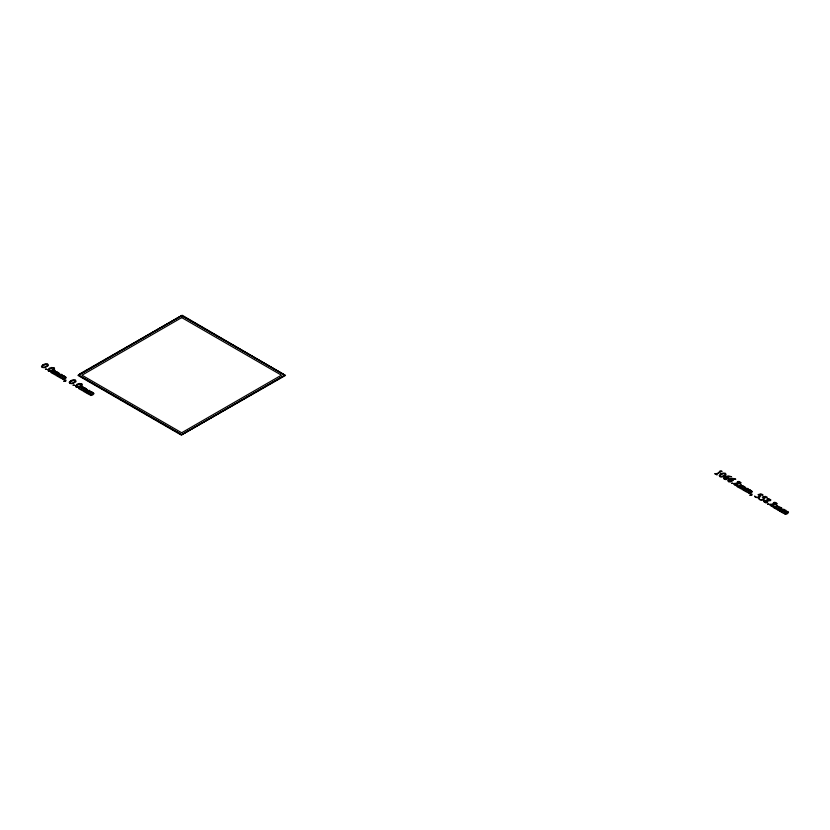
<?xml version="1.0" encoding="UTF-8"?>
<svg xmlns="http://www.w3.org/2000/svg" width="830" height="830" viewBox="0 0 830 830"><rect width="100%" height="100%" fill="white"/><g stroke="black" fill="none" stroke-linecap="round" stroke-linejoin="round"><path stroke-width="1.25" d="M182.144 315.857L181.314 315.857M80.282 376.156L180.027 433.737M183.43 316.604L283.175 374.185M181.314 434.484L182.144 434.484M779.557 511.062L781.424 512.141L783.738 510.128L785.149 510.377L784.537 511.488L781.808 512.369L783.686 513.448L785.969 511.425L787.369 511.654L787.629 512.193L784.807 513.801C783.862 514.725 787.359 514.683 788.5 512.421L788.158 511.602L786.124 511.249L785.948 510.326L783.987 509.952C784.661 508.085 781.341 510.315 780.2 511.187L777.554 509.911L780.615 508.821L780.854 507.898L779.453 507.67L777.274 509.62L775.293 508.603L778.011 507.721L778.633 506.611L777.222 506.362L774.898 508.375L773.041 507.296L773.674 507.421C774.826 506.549 778.156 504.308 777.471 506.186L781.632 507.836L781.974 508.655L779.453 510.263L779.515 510.917M180.027 316.604L80.23 374.216M283.175 376.156L183.378 433.768M42.434 366.175L42.372 367.348L43.855 367.441L47.445 365.48L47.601 364.287L45.505 364.401L42.434 366.175M48.721 369.807L48.659 370.979L50.142 371.072L53.732 369.111L53.888 367.918L51.792 368.032L48.721 369.807M70.145 382.184L70.083 383.346L71.577 383.45L75.157 381.478L75.312 380.296L73.227 380.399L70.145 382.184M76.433 385.815L76.37 386.977L77.864 387.081L81.444 385.11L81.599 383.927L79.514 384.031L76.433 385.815M720.16 475.393L720.098 476.565L721.581 476.659L725.171 474.687L725.327 473.505L723.231 473.608L720.16 475.393M754.75 496.226L755.269 497.149L757.51 497.741L759.668 497.243L760.488 496.07L759.377 494.597L760.436 494.379C762.251 496.216 765.021 495.012 761.037 493.964L758.06 494.618L759.087 495.572L758.693 497.108L756.078 497.253L754.75 496.226M758.942 498.654L759.46 499.567L761.701 500.158L763.859 499.66L764.679 498.498L763.569 497.014L764.627 496.797C766.484 498.643 769.192 497.398 765.229 496.392L762.251 497.046L763.278 497.99L762.884 499.525L760.27 499.681L758.942 498.654M721.851 471.253L716.871 474.158L717.047 474.968L714.734 473.639L715.636 473.868C720.845 473.256 718.51 469.49 721.841 471.284M57.602 372.224L59.77 373.759C58.629 376.021 55.133 376.063 56.077 375.139L58.899 373.531L58.64 373.002L57.239 372.774L54.956 374.787L53.078 373.708L55.807 372.826L56.419 371.716L55.008 371.477L52.695 373.479L50.827 372.411L51.47 372.525C52.612 371.653 55.952 369.423 55.257 371.29L57.602 372.224M64.118 375.99L66.296 377.526C65.155 379.787 61.659 379.829 62.592 378.905L65.425 377.297L65.165 376.768L63.765 376.53L61.482 378.553L59.604 377.474L62.333 376.592L62.945 375.482L61.534 375.233L59.21 377.245L57.353 376.166L57.986 376.291C59.138 375.419 62.468 373.178 61.783 375.056L64.118 375.99M85.314 388.222L87.482 389.768C86.341 392.019 82.844 392.061 83.789 391.138L86.621 389.54L86.362 389L84.951 388.772L82.678 390.795L80.8 389.706L83.519 388.824L84.141 387.714L82.72 387.475L80.406 389.478L78.549 388.409L79.182 388.533C80.334 387.662 83.664 385.421 82.969 387.288L85.314 388.222M91.84 391.988L94.008 393.524C92.867 395.786 89.37 395.827 90.314 394.904L93.136 393.306L92.877 392.766L91.476 392.538L89.194 394.561L87.316 393.472L90.045 392.59L90.657 391.48L89.246 391.241L86.932 393.244L85.065 392.175L85.708 392.3C86.849 391.418 90.19 389.187 89.495 391.055L91.84 391.988M743.711 486.276L745.88 487.812C744.79 490.094 741.252 490.053 742.186 489.192L745.008 487.594L744.759 487.054L743.348 486.826L741.066 488.839L739.188 487.76L741.916 486.878L742.528 485.768L741.117 485.529L738.804 487.532L736.936 486.463L737.58 486.577C739.022 485.778 741.802 483.413 741.366 485.343L743.711 486.276M750.227 490.042L752.405 491.578C751.264 493.84 747.768 493.881 748.702 492.958L751.534 491.35L751.275 490.821L749.874 490.592L747.695 492.543L745.714 491.526L748.442 490.644L749.054 489.534L747.643 489.295L745.319 491.298L743.462 490.229L744.095 490.343C745.247 489.472 748.577 487.241 747.892 489.109L750.227 490.042M65.383 380.866L63.651 381.188L65.881 380.991L65.975 380.171L64.989 380.15L65.383 380.866M751.492 494.919L749.76 495.24L751.99 495.043L752.084 494.224L751.109 494.203L751.492 494.919M734.311 483.496L733.813 484.336L736.179 485.664L737.611 485.343L738.119 483.558L740.619 483.434L741.055 482.728L738.825 481.462L737.455 481.732L736.936 483.236L734.311 483.496M764.129 500.708L763.631 501.538L765.986 502.876L767.428 502.555L767.926 500.77L770.427 500.635L770.863 499.94L768.632 498.674L767.262 498.944L766.744 500.449L764.129 500.708M770.416 504.339L769.918 505.169L772.274 506.508L773.716 506.186L774.214 504.401L776.714 504.267L777.15 503.571L774.919 502.306L773.55 502.575L773.031 504.069L770.416 504.339M46.802 369.277L45.484 369.277L46.802 369.277M74.513 385.276L73.196 385.276L74.513 385.276M732.911 483.33L731.593 483.33L732.911 483.33M769.005 504.173L767.688 504.163L769.005 504.173M738.327 481.95L738.036 483.319L740.464 482.552L738.327 481.95M768.134 499.162L767.854 500.532L770.271 499.764L768.134 499.162M774.421 502.793L774.141 504.163L776.558 503.395L774.421 502.793M737.196 484.554L735.837 485.353L734.457 484.481L736.988 483.465L737.196 484.554M767.003 501.766L765.644 502.565L764.264 501.694L766.796 500.677L767.003 501.766M773.301 505.397L771.931 506.196L770.551 505.325L773.083 504.308L773.301 505.397M728.761 478.101L726.084 479.605L724.237 479.232L723.594 478.08L724.798 476.7L728.429 475.932L731.593 476.752L726.655 476.783L728.761 478.101M732.952 480.518L730.276 482.023L728.429 481.649L727.786 480.497L728.989 479.118L732.62 478.35L735.785 479.18L730.857 479.201L732.952 480.518M43.067 364.712L41.5 366.258L42.091 367.451L45.111 367.628L48.316 365.594L47.839 364.173L45.256 363.882L43.067 364.712M49.354 368.344L47.787 369.889L48.379 371.083L51.398 371.259L54.604 369.215L54.126 367.804L51.543 367.514L49.354 368.344M70.778 380.711L69.212 382.267L69.813 383.45L72.822 383.626L76.028 381.593L75.561 380.182L72.978 379.881L70.778 380.711M77.066 384.342L75.499 385.898L76.101 387.081L79.109 387.257L82.315 385.224L81.848 383.802L79.265 383.512L77.066 384.342M720.793 473.93L719.226 475.476L719.817 476.669L722.837 476.835L726.043 474.802L725.565 473.391L722.982 473.09L720.793 473.93M725.296 477.312L724.279 478.225L724.538 479.118L727.651 478.194L727.381 477.219L725.296 477.312M729.487 479.73L728.47 480.643L728.73 481.535L731.842 480.612L731.572 479.647L729.487 479.73M80.23 373.625L77.958 375.409L181.314 435.076L285.499 375.409L182.144 315.255L80.23 373.625M181.729 315.618L78.58 375.17L181.729 434.723L284.877 375.17L181.729 315.618M181.729 317.579L81.931 375.202L181.677 432.783L281.474 375.17L181.729 317.579"/></g></svg>
